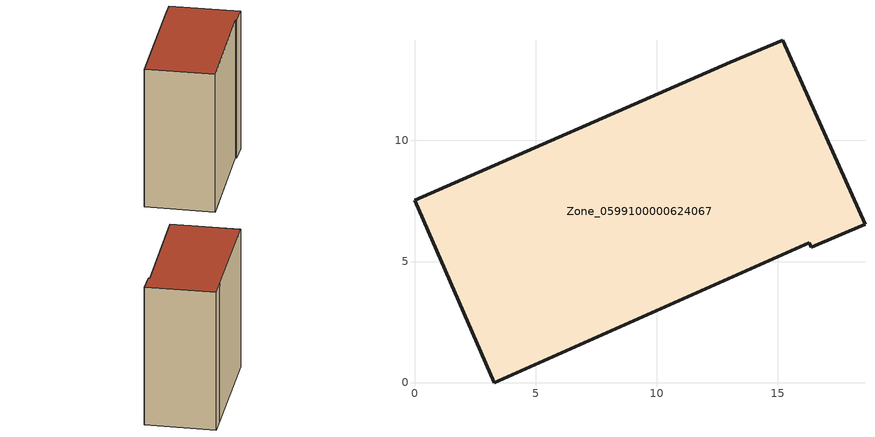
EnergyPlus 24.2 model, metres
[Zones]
Zone_0599100000624067
 floor ground (C_G): 16.39,5.59 16.32,5.77 3.29,0 0,7.53 13.05,13.22 15.21,14.13 18.61,6.53 z0
 wall outside (C_F): 16.32,5.77 16.39,5.59 18.61,6.53 15.21,14.13 13.05,13.22 0,7.53 3.29,0 16.32,5.77 z0:17.63
 roof outside (C_R): 15.21,14.13 13.05,13.22 0,7.53 3.29,0 16.32,5.77 16.39,5.59 18.61,6.53 z17.63
[BUILDING]
Pand.0599100000624067: North Axis=0; Terrain=City; Loads Convergence Tolerance Value=0.04; Temperature Convergence Tolerance Value=0.4; Solar Distribution=FullExterior; Maximum Number of Warmup Days=25; Minimum Number of Warmup Days=1
[Site:Location]
Rotterdam.The.Hague.AP_ZH_NLD Design_Conditions: Latitude=51.96; Longitude=4.45; Time Zone=1; Elevation=-4.5
[SITE:GROUNDTEMPERATURE:BUILDINGSURFACE]
18, 18, 18, 18, 18, 18, 18, 18, 18, 18, 18, 18
[MATERIAL] Thermal Absorptance=0.9; Solar Absorptance=0.7; Visible Absorptance=0.7
Name | Roughness | Thickness | Conductivity | Density | Specific Heat
G.TI.1946 | MediumSmooth | 0.15 | 1 | 540 | 1210
F.TI.1946 | Rough | 0.3 | 0.857143 | 1920 | 840
R.TI.1946 | MediumRough | 0.2 | 0.1 | 1500 | 1000
[CONSTRUCTION]
C_G: G.TI.1946
C_F: F.TI.1946
C_R: R.TI.1946
[ZONE]
Zone_0599100000624067: Type=1; Multiplier=1; Ceiling Height=Autocalculate; Volume=Autocalculate; Floor Area=autocalculate; Part of Total Floor Area=Yes
[ZONEINFILTRATION:DESIGNFLOWRATE]
Infil_Zone_0599100000624067: Zone or ZoneList or Space or SpaceList=Zone_0599100000624067; Schedule=AlwaysOn; Design Flow Rate Calculation Method=Flow/Area; Flow Rate per Floor Area=0.003; Constant Term Coefficient=1; Temperature Term Coefficient=0; Velocity Term Coefficient=0; Velocity Squared Term Coefficient=0
[HVACTEMPLATE:ZONE:IDEALLOADSAIRSYSTEM]
Zone_0599100000624067: Maximum Heating Supply Air Temperature=50; Minimum Cooling Supply Air Temperature=13; Maximum Heating Supply Air Humidity Ratio=0.0156; Minimum Cooling Supply Air Humidity Ratio=0.0077; Heating Limit=NoLimit; Cooling Limit=NoLimit; Dehumidification Control Type=ConstantSensibleHeatRatio; Cooling Sensible Heat Ratio=0.7; Dehumidification Setpoint=60; Humidification Control Type=None; Humidification Setpoint=30; Outdoor Air Method=None; Outdoor Air Flow Rate per Person=0.00944; Outdoor Air Flow Rate per Zone Floor Area=0; Outdoor Air Flow Rate per Zone=0; Demand Controlled Ventilation Type=None; Outdoor Air Economizer Type=NoEconomizer; Heat Recovery Type=None; Sensible Heat Recovery Effectiveness=0.7; Latent Heat Recovery Effectiveness=0.65
[ZONECONTROL:THERMOSTAT]
ThermostatControl_Zone_0599100000624067: Zone or ZoneList=Zone_0599100000624067; Control Type Schedule=DualSetpointControlType; Control 1=Thermostat_Zone_0599100000624067; Temperature Difference Between Cutout And Setpoint=0
[THERMOSTATSETPOINT:DUALSETPOINT]
Thermostat_Zone_0599100000624067: Heating Setpoint Temperature Schedule=HeatingSetpoint_Zone_0599100000624067; Cooling Setpoint Temperature Schedule=CoolingSetpoint_Zone_0599100000624067
[SCHEDULE:COMPACT]
HeatingSetpoint_Zone_0599100000624067: Through: 12/31, For: AllDays, Until: 24:00, 21
CoolingSetpoint_Zone_0599100000624067: Through: 12/31, For: AllDays, Until: 24:00, 24
DualSetpointControlType: Through: 12/31, For: AllDays, Until: 24:00, 4
AlwaysOn: Through: 12/31, For: AllDays, Until: 24:00, 1
